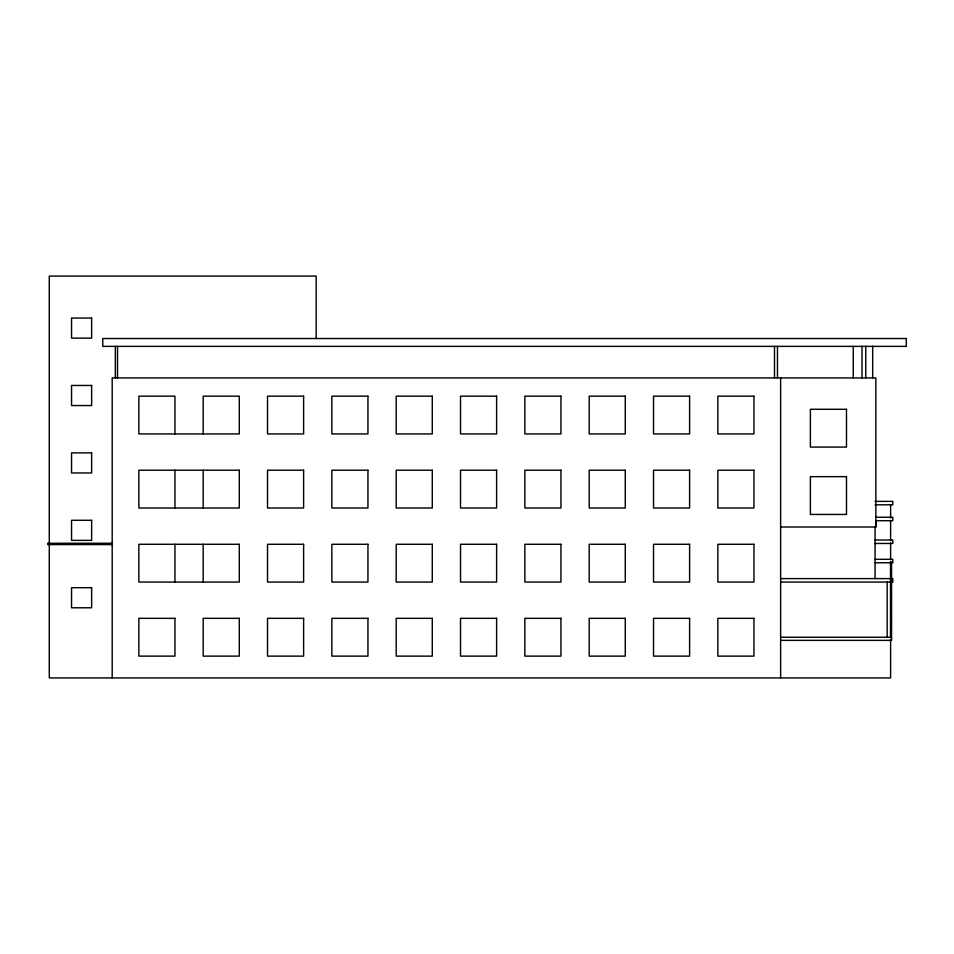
<?xml version="1.0" encoding="UTF-8"?>
<svg xmlns="http://www.w3.org/2000/svg" width="954" height="954" viewBox="0 0 954 954"><rect width="100%" height="100%" fill="white"/><g stroke="black" fill="none" stroke-linecap="round" stroke-linejoin="round"><path stroke-width="1.43" d="M780.622 527.002L875.855 527.002L875.855 520.705L892.801 520.705L892.801 517.247L875.855 517.247M780.622 637.236L891.549 637.236L890.607 637.272L890.607 561.918M891.549 582.882L891.549 561.918M875.08 501.387L892.801 501.375L892.801 504.809L875.08 504.809M875.08 540.012L892.801 540.012L892.801 543.47L875.08 543.47M112.19 543.267L47.7 543.267L47.7 544.591L112.19 544.591M875.08 559.306L892.801 559.306L892.801 562.765L875.08 562.765M780.622 578.601L892.801 578.601L892.801 582.059L780.622 582.059M890.607 599.04L891.549 599.04M890.607 618.335L891.549 618.335M780.622 640.372L891.549 640.372L891.549 581.224M890.607 504.809L890.607 518.058M890.607 520.705L890.607 540.143M890.607 542.862L890.607 559.664M890.607 562.264L890.607 637.272M890.607 639.299L890.607 677.924L49.274 677.924L49.274 544.591M887.16 582.059L887.16 637.236M875.855 527.002L875.855 377.915L112.19 377.915L112.19 677.924M875.08 527.002L875.08 578.601M872.683 346.159L872.683 377.915M865.779 346.159L865.779 377.915M862.011 346.159L862.011 377.915M853.27 346.374L853.27 377.915M780.622 377.915L780.622 677.924M777.474 346.374L777.474 377.915M774.493 346.374L774.493 377.915M316.168 338.527L316.168 276.076L49.274 276.076L49.274 543.267M203.19 433.939L203.19 396.16L239.287 396.16L239.287 433.939L138.867 433.939L138.867 396.16L174.952 396.16L174.952 433.939M203.19 470.215L203.19 508.005M203.19 544.281L203.19 582.059M174.952 470.215L174.952 508.005M174.952 544.281L174.952 582.059M117.521 346.374L117.521 377.915M115.327 346.374L115.327 377.915M91.632 318.052L71.55 318.052L71.55 338.133L91.632 338.133L91.632 318.052M906.3 338.527L102.77 338.527L102.77 346.374L906.3 346.374L906.3 338.527M91.632 385.464L71.55 385.464L71.55 405.545L91.632 405.545L91.632 385.464M303.622 396.16L267.525 396.16L267.525 433.939L303.622 433.939L303.622 396.16M367.946 396.16L331.861 396.16L331.861 433.939L367.946 433.939L367.946 396.16M432.281 396.16L396.196 396.16L396.196 433.939L432.281 433.939L432.281 396.16M496.617 396.16L460.52 396.16L460.52 433.939L496.617 433.939L496.617 396.16M560.94 396.16L524.855 396.16L524.855 433.939L560.94 433.939L560.94 396.16M625.275 396.16L589.19 396.16L589.19 433.939L625.275 433.939L625.275 396.16M689.611 396.16L653.526 396.16L653.526 433.939L689.611 433.939L689.611 396.16M753.946 396.16L717.849 396.16L717.849 433.939L753.946 433.939L753.946 396.16M846.484 409.29L810.387 409.29L810.387 447.08L846.484 447.08L846.484 409.29M91.632 452.876L71.55 452.876L71.55 472.957L91.632 472.957L91.632 452.876M239.287 470.215L138.867 470.215L138.867 508.005L239.287 508.005L239.287 470.215M303.622 470.215L267.525 470.215L267.525 508.005L303.622 508.005L303.622 470.215M367.946 470.215L331.861 470.215L331.861 508.005L367.946 508.005L367.946 470.215M432.281 470.215L396.196 470.215L396.196 508.005L432.281 508.005L432.281 470.215M496.617 470.215L460.52 470.215L460.52 508.005L496.617 508.005L496.617 470.215M560.94 470.215L524.855 470.215L524.855 508.005L560.94 508.005L560.94 470.215M625.275 470.215L589.19 470.215L589.19 508.005L625.275 508.005L625.275 470.215M689.611 470.215L653.526 470.215L653.526 508.005L689.611 508.005L689.611 470.215M753.946 470.215L717.849 470.215L717.849 508.005L753.946 508.005L753.946 470.215M846.484 476.654L810.387 476.654L810.387 514.444L846.484 514.444L846.484 476.654M91.632 520.288L71.55 520.288L71.55 540.369L91.632 540.369L91.632 520.288M239.287 544.281L138.867 544.281L138.867 582.059L239.287 582.059L239.287 544.281M303.622 544.281L267.525 544.281L267.525 582.059L303.622 582.059L303.622 544.281M367.946 544.281L331.861 544.281L331.861 582.059L367.946 582.059L367.946 544.281M432.281 544.281L396.196 544.281L396.196 582.059L432.281 582.059L432.281 544.281M496.617 544.281L460.52 544.281L460.52 582.059L496.617 582.059L496.617 544.281M560.94 544.281L524.855 544.281L524.855 582.059L560.94 582.059L560.94 544.281M625.275 544.281L589.19 544.281L589.19 582.059L625.275 582.059L625.275 544.281M689.611 544.281L653.526 544.281L653.526 582.059L689.611 582.059L689.611 544.281M753.946 544.281L717.849 544.281L717.849 582.059L753.946 582.059L753.946 544.281M91.632 587.7L71.55 587.7L71.55 607.781L91.632 607.781L91.632 587.7M174.952 618.335L138.867 618.335L138.867 656.125L174.952 656.125L174.952 618.335M239.287 618.335L203.19 618.335L203.19 656.125L239.287 656.125L239.287 618.335M303.622 618.335L267.525 618.335L267.525 656.125L303.622 656.125L303.622 618.335M367.946 618.335L331.861 618.335L331.861 656.125L367.946 656.125L367.946 618.335M432.281 618.335L396.196 618.335L396.196 656.125L432.281 656.125L432.281 618.335M496.617 618.335L460.52 618.335L460.52 656.125L496.617 656.125L496.617 618.335M560.94 618.335L524.855 618.335L524.855 656.125L560.94 656.125L560.94 618.335M625.275 618.335L589.19 618.335L589.19 656.125L625.275 656.125L625.275 618.335M689.611 618.335L653.526 618.335L653.526 656.125L689.611 656.125L689.611 618.335M753.946 618.335L717.849 618.335L717.849 656.125L753.946 656.125L753.946 618.335"/></g></svg>
